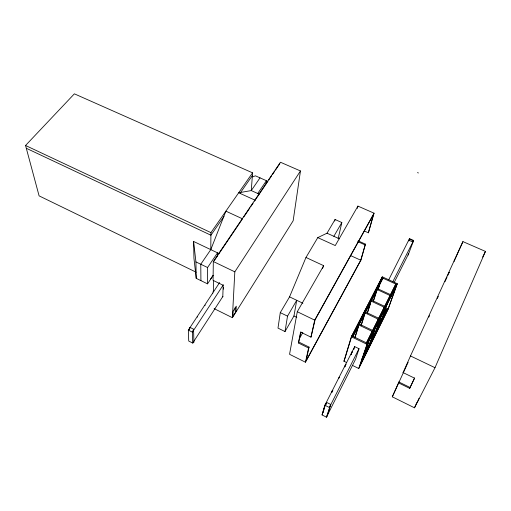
<?xml version="1.0" encoding="UTF-8"?>
<svg xmlns="http://www.w3.org/2000/svg" width="511" height="511" viewBox="0 0 511 511"><rect width="100%" height="100%" fill="white"/><g stroke="black" fill="none" stroke-linecap="round" stroke-linejoin="round"><path stroke-width="0.77" d="M218.9 253.501L193.592 241.454L193.95 258.215L196.224 278.342L207.523 283.854L207.575 267.521L217.52 252.843L217.456 255.998M200.919 280.635L200.772 264.232L210.781 249.636L210.928 232.633L252.568 172.846L74.376 93.832L25.55 145.482L39.104 195.873L196.179 272.216M214.103 308.625L232.384 317.689L293.154 220.771L300.462 170.955L280.45 162.236L213.317 261.523L213.068 280.36L223.173 285.272L222.79 296.878M213.4 291.513L213.56 280.392M223.511 289.156L223.562 287.61M232.384 317.689L234.824 271.839L300.462 170.955M235.264 307.232L235.041 311.052L235.986 311.518L232.882 316.469L233.169 311.148L236.306 306.172L235.986 311.518M252.568 172.846L251.278 190.584L259.166 194.129M266.122 183.736L266.41 180.696L255.455 175.829L252.504 176.876M338.154 238.631L341.84 222.541L335.063 219.513L327.008 233.201L317.778 237.615L305.974 257.474L289.558 296.859L280.277 312.636L277.99 328.113L285.004 331.556L293.959 315.977L296.719 300.296L287.521 316.149L285.004 331.556M305.974 257.474L323.68 265.682L297.281 311.716L289.558 354.295L305.463 362.222L360.99 260.016L365.422 244.124L358.173 240.86M305.463 362.222L308.587 348.01L298.456 343.015L300.596 332.086L310.969 337.158L315.095 319.784L373.445 214.607L368.374 232.805L364.247 230.959M298.456 343.015L300.953 331.952M334.731 221.046L335.063 219.513M310.969 337.158L314.706 320.135L374.058 213.183L357.911 206.099L335.254 245.567L317.778 237.615M298.961 342.121L309.078 347.103L306.057 360.836L360.734 260.208L365.422 244.124M357.336 208.418L357.911 206.099M374.058 213.183L368.374 232.805M322.064 414.926L324.875 405.223L326.056 404.016L325.609 403.792L332.201 390.838L332.897 390.564L332.457 390.34L338.908 377.661L339.591 377.393L339.157 377.175L345.468 364.765L346.151 364.503L345.711 364.286L351.894 352.136L352.571 351.881L352.136 351.67L354.704 346.624L359.016 348.713L355.56 359.265L326.433 417.168L322.064 414.926L325.347 404.303M322.997 412.773L325.609 403.792M326.657 402.406L325.328 405.453L326.657 402.406L330.694 404.457L327.168 416.095L326.433 417.168L330.694 404.457M331.748 392.365L332.201 390.838M331.773 392.633L332.457 390.34M346.745 362.599L343.922 361.213L351.351 336.762L382.285 276.828L397.296 283.707L387.958 309.672L358.748 368.501L352.398 365.378M338.716 378.619L339.157 377.175M344.848 358.786L351.83 335.829L367.486 343.379L359.718 366.08L388.124 308.887L396.868 284.557L381.845 277.671L381.161 279.76M344.784 366.981L345.468 364.765M345.027 366.502L345.711 364.286M354.838 337.643L358.786 324.97L372.142 331.345L371.433 333.408M355.062 337.496L358.371 326.893M351.191 354.391L351.894 352.136M351.191 354.672L352.136 351.67M361.053 325.366L365.001 312.898L378.242 319.164L377.533 321.208M361.271 325.226L365.039 313.326M353.746 349.645L354.704 346.624M367.275 312.956L371.088 301.081L384.221 307.226L383.231 310.043M367.473 312.847L370.622 303.049M373.254 301.171L377.048 289.501L390.078 295.53L389.35 297.587M373.452 301.056L377.495 288.638L390.513 294.662M377.987 289.481L380.184 282.755M378.364 288.792L379.347 285.802M381.302 279.817L382.285 276.828M358.748 368.501L367.013 344.325L397.296 283.707M369.887 337.912L363.187 356.825M364.675 353.51L370.347 336.992M373.036 332.431L373.234 331.869M373.503 331.505L373.694 330.943M365.007 353.165L369.76 343.603L376 325.628M370.558 341.693L376.192 325.462M379.13 320.244L379.328 319.675M379.577 319.337L379.782 318.768M371.267 340.582L375.528 332.016L381.66 314.527M376.326 330.1L381.838 314.393M388.686 279.862L409.279 239.027L409.637 238.701L413.629 240.464L408.168 254.989L408.583 253.833L394.243 282.347M385.09 308.305L385.294 307.731M408.851 240.924L409.637 238.701M385.537 307.418L385.741 306.843M377.003 329.052L381.187 320.646L387.792 301.982M381.985 318.736L387.447 303.323M390.934 296.61L391.139 296.029M391.369 295.741L391.573 295.154M382.292 318.423L387.121 308.414L388.124 308.887M392.799 281.753L413.629 240.464M210.781 249.636L225.888 211.158L242.527 218.823L218.689 254.133M188.738 330.304L189.9 327.353L193.573 329.212L193.905 342.325L192.704 343.066L188.725 341.035L188.329 330.1L189.939 328.477M193.573 329.212L192.398 332.163L192.704 343.066L222.898 296.406M322.441 268.614L323.68 265.682M435.002 367.703L485.45 251.418L462.921 241.601L410.486 355.95L435.002 367.703L414.498 407.81L392.307 396.817L398.906 382.011L410.078 387.479L409.688 388.347L398.51 382.867L398.906 382.011M417.449 401.908L419.001 398.344M414.498 407.81L416.931 402.291M409.688 388.347L414.549 378.159L403.083 372.589L410.672 355.56M444.998 281.644L446.997 277.154M447.591 275.857L449.207 272.235L448.882 272.951M462.921 241.601L454.119 261.242L454.451 260.527M392.307 396.817L406.577 365.665M406.813 365.141L408.136 362.242M428.806 317.133L429.47 315.683M437.333 298.513L438.329 296.342M403.083 372.589L403.486 371.721M410.078 387.479L414.613 377.961M482.64 257.09L485.45 251.418M361.449 359.993L387.121 308.414M371.951 331.907L366.195 343.398L395.814 284.078L390.66 294.547M372.762 330.285L378.044 319.733M384.017 307.807L378.498 318.826L378.696 318.257L365.461 312.004L365.276 312.579L370.897 301.662M384.802 306.242L389.867 296.118M367.294 343.929L396.657 285.151M359.016 348.713L329.359 407.503L324.875 405.223M343.922 361.213L344.65 359.795M352.028 335.682L381.653 278.265M352.922 336.353L382.892 278.15L377.303 289.226M352.75 336.915L358.607 325.533M359.437 323.923L364.816 313.473M376.856 290.088L371.35 300.787L371.535 300.2L384.668 306.338M308.587 348.01L309.078 347.103M299.305 338.787L302.812 332.52M333.855 236.299L341.84 222.541M223.358 284.774L192.398 332.163L188.329 330.1M212.908 292.036L213.4 291.289M189.172 328.816L196.792 317.235L197.495 316.986L197.093 316.788L204.56 305.437L205.243 305.195L204.847 304.997L212.161 293.876L212.844 293.64L212.448 293.442L219.615 282.545M210.526 279.191L212.736 275.876M207.523 283.854L213.228 275.314M214.275 260.674L217.852 255.372M243.766 217.034L250.02 207.779M250.914 206.457L253.143 203.148M254.484 201.168L264.845 185.838M265.209 185.301L267.93 181.264M268.78 180.013L271.462 176.04M272.35 174.73L274.592 171.415M275.442 170.157L279.856 163.622M257.742 193.49L266.41 180.696M260.01 177.854L251.278 190.584L238.688 192.775L255.13 200.21M223.978 216.402L210.909 235.213L26.297 148.267M240.202 193.056L252.37 175.541M417.519 172.609L418.394 172.974M409.279 239.027L413.284 240.802M408.851 240.24L412.85 242.01M357.757 241.614L365.007 244.884M327.008 233.201L339.476 238.848M350.291 255.443L360.734 260.208M385.294 308.816L386.738 309.494M25.55 145.482L210.928 232.633M379.124 319.669L381.187 320.646M359.259 324.051L372.608 330.419M373.452 331.019L375.528 332.016M289.558 296.859L302.882 303.247M213.317 261.523L234.824 271.839M368.367 342.932L369.76 343.603M351.351 336.762L367.013 344.325M193.592 241.454L195.93 261.9L207.575 267.521M297.281 311.716L314.706 320.135M293.959 315.977L296.802 317.357M280.277 312.636L287.521 316.149M195.93 261.9L196.198 278.406"/></g></svg>
